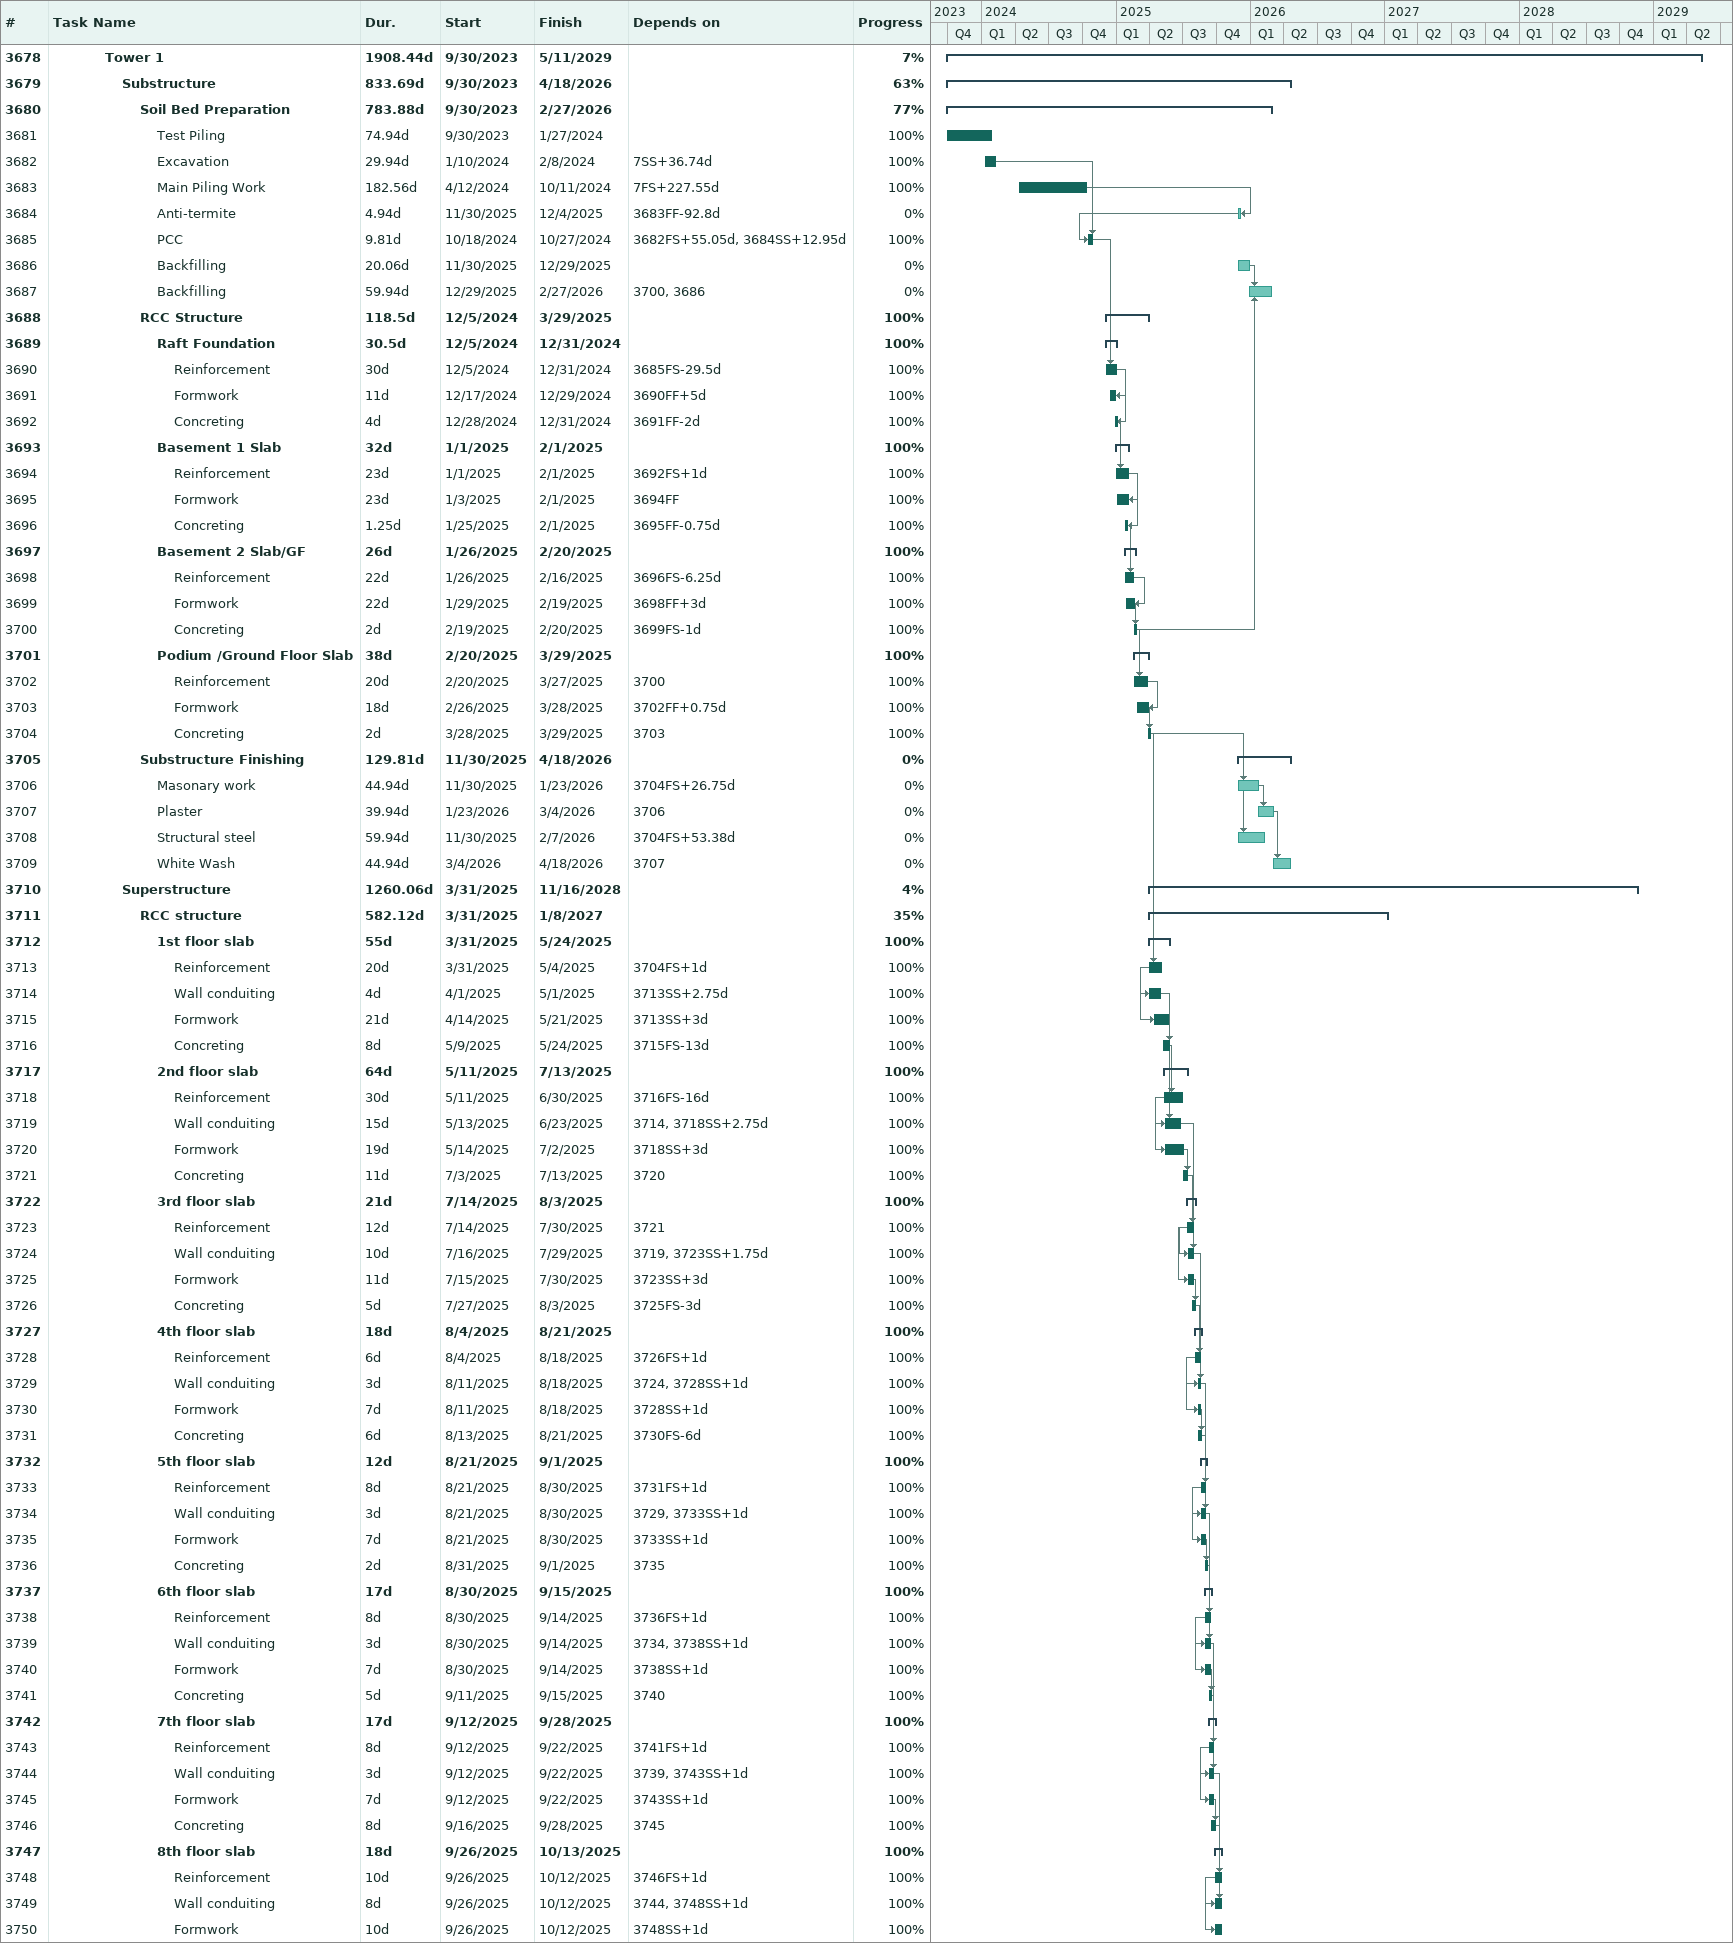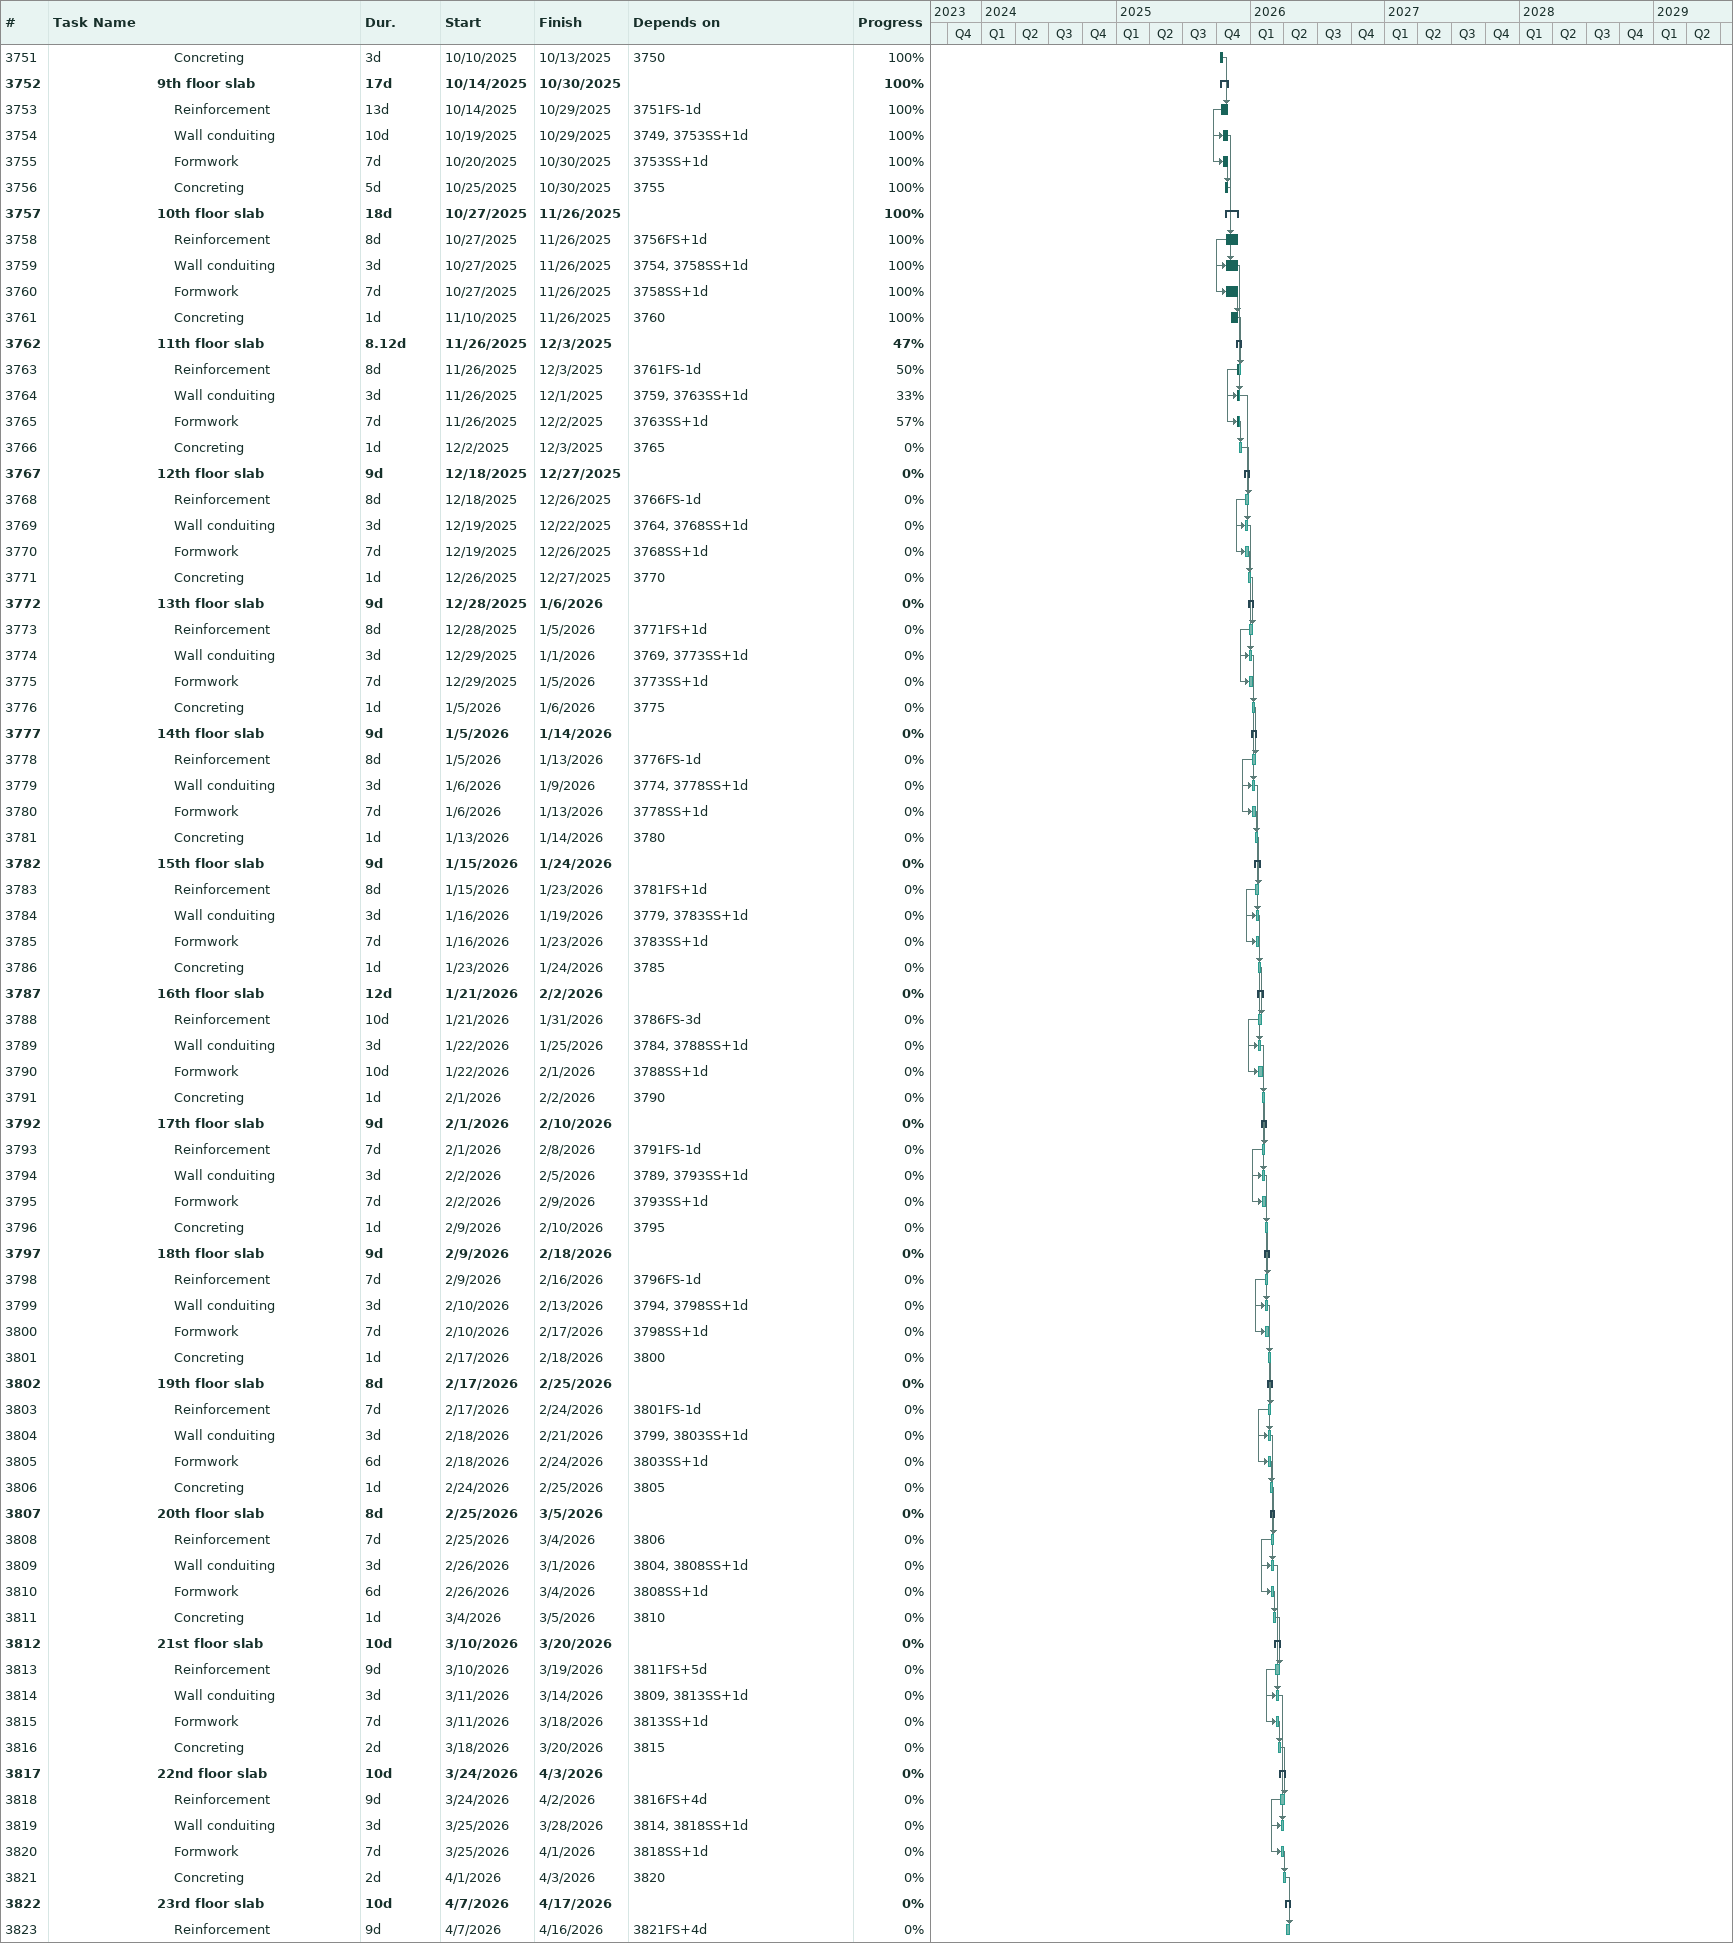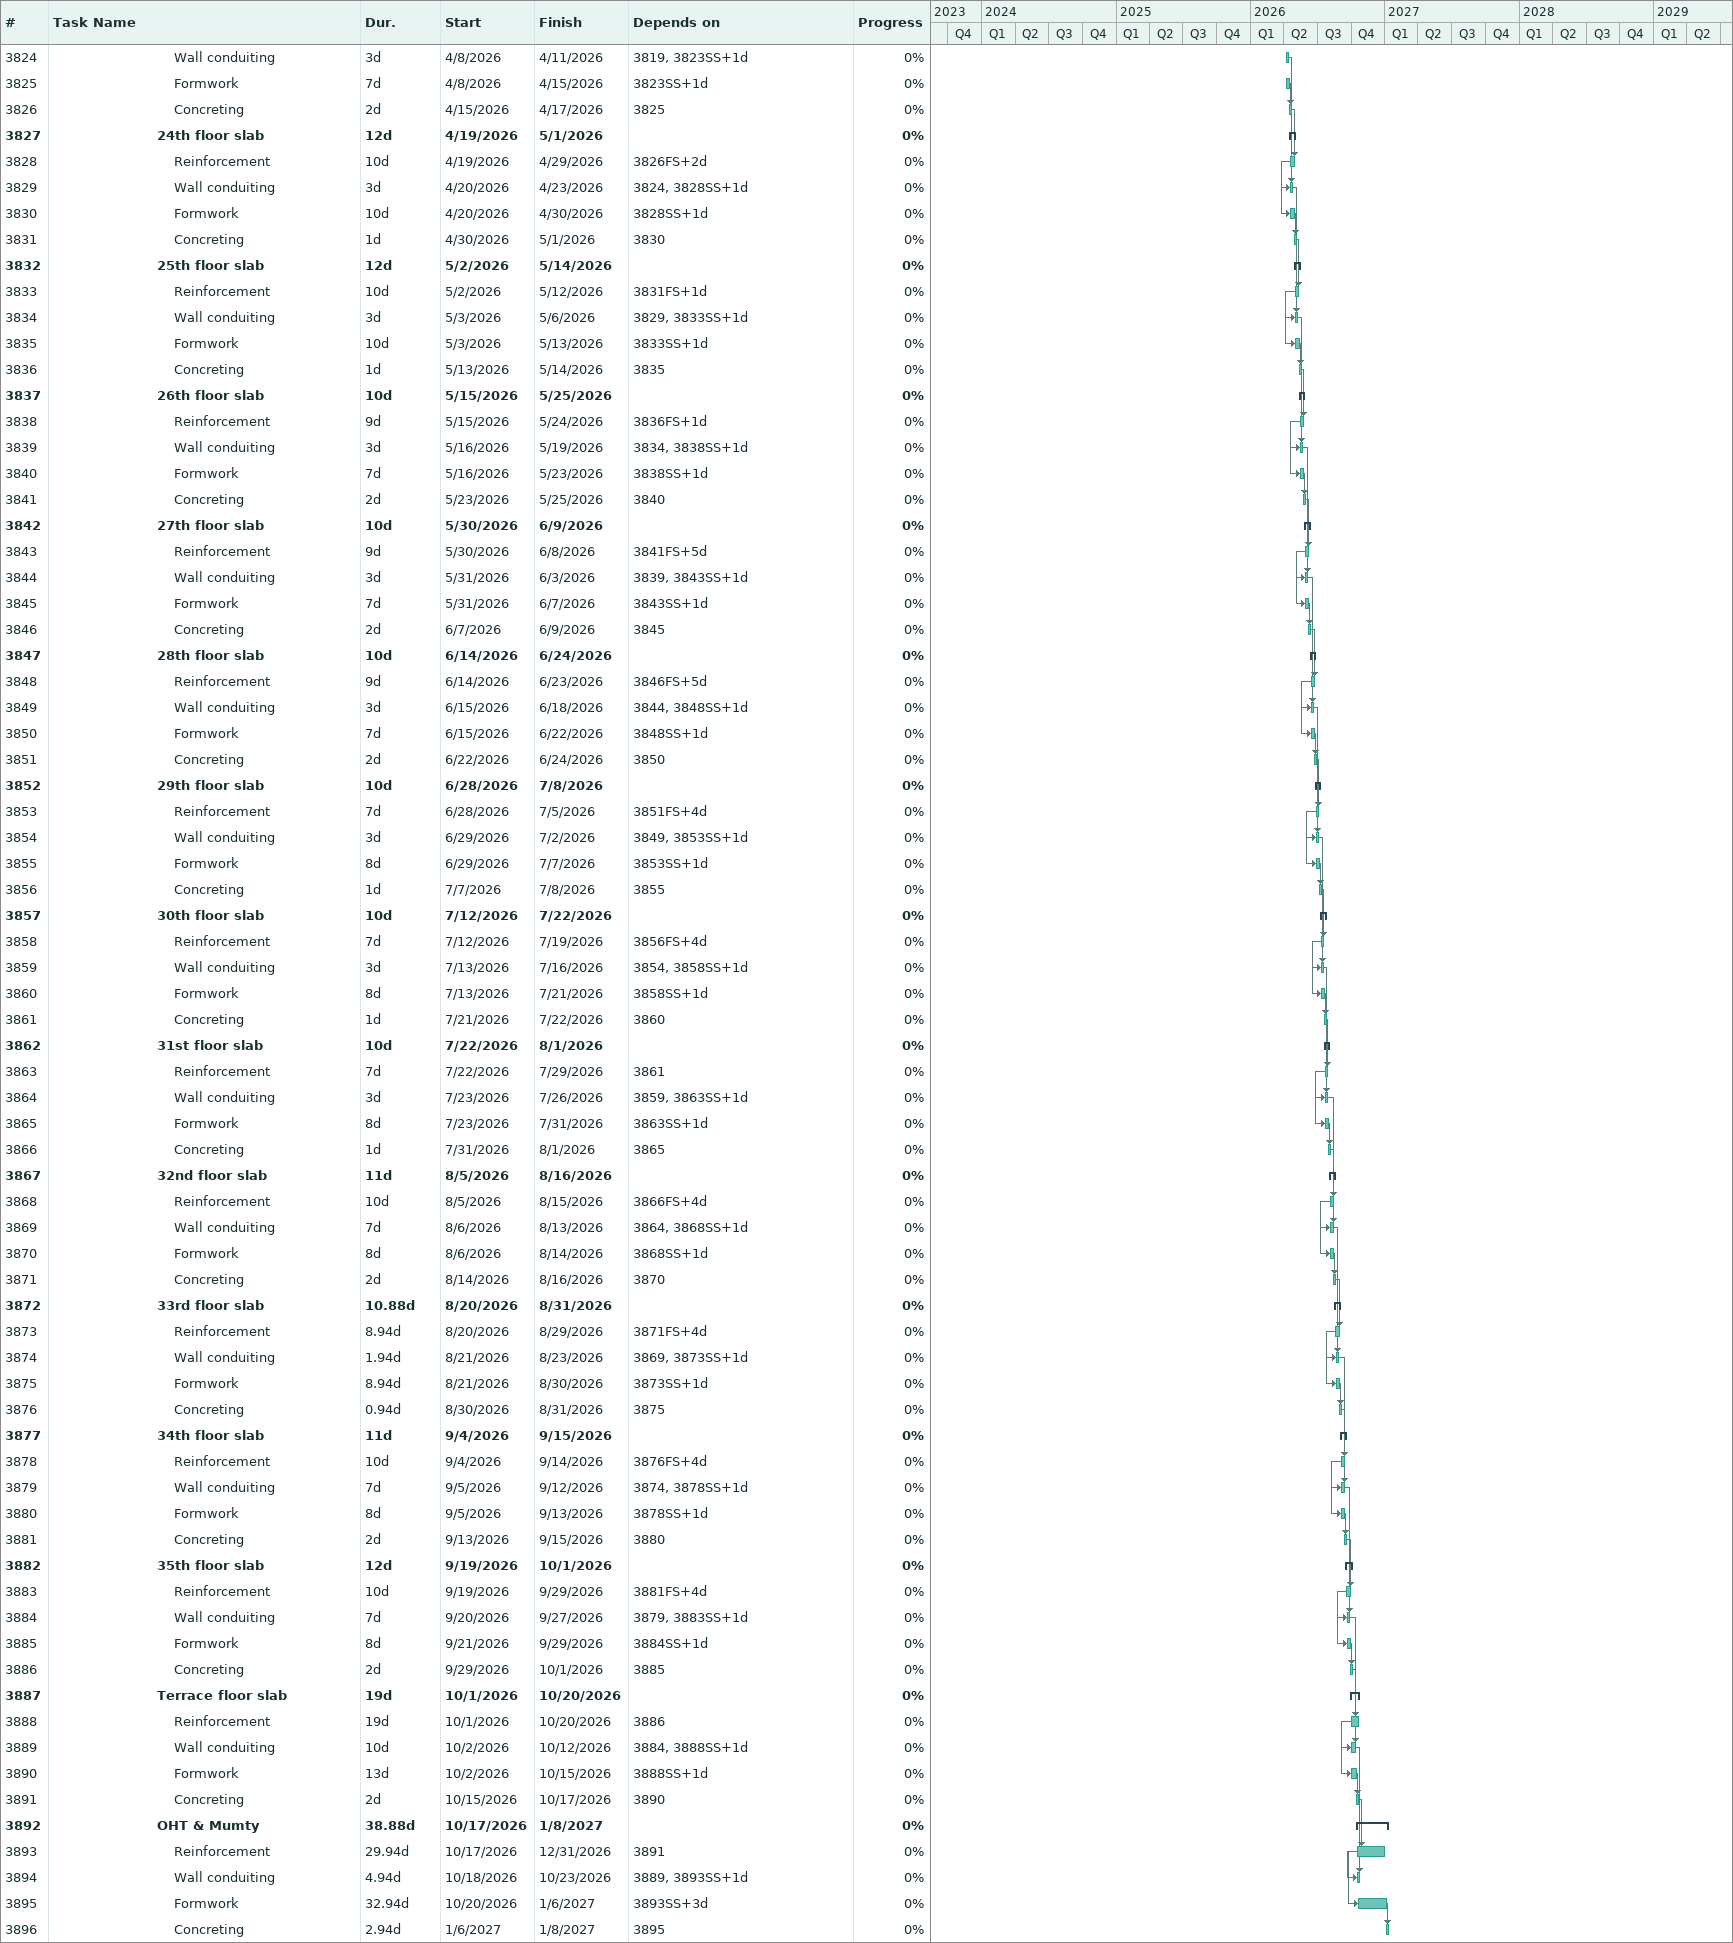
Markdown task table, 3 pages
| ID | Level | Task | Duration | Start | Finish | Predecessors | % complete |
|---|---|---|---|---|---|---|---|
| 3678 | 4 | **Tower 1** | 1908.44d | 2023-09-30 | 2029-05-11 |  | 7 |
| 3679 | 5 | **Substructure** | 833.69d | 2023-09-30 | 2026-04-18 |  | 63 |
| 3680 | 6 | **Soil Bed Preparation** | 783.88d | 2023-09-30 | 2026-02-27 |  | 77 |
| 3681 | 7 | Test Piling | 74.94d | 2023-09-30 | 2024-01-27 |  | 100 |
| 3682 | 7 | Excavation | 29.94d | 2024-01-10 | 2024-02-08 | 7SS+36.74d | 100 |
| 3683 | 7 | Main Piling Work | 182.56d | 2024-04-12 | 2024-10-11 | 7FS+227.55d | 100 |
| 3684 | 7 | Anti-termite | 4.94d | 2025-11-30 | 2025-12-04 | 3683FF-92.8d | 0 |
| 3685 | 7 | PCC | 9.81d | 2024-10-18 | 2024-10-27 | 3682FS+55.05d, 3684SS+12.95d | 100 |
| 3686 | 7 | Backfilling | 20.06d | 2025-11-30 | 2025-12-29 |  | 0 |
| 3687 | 7 | Backfilling | 59.94d | 2025-12-29 | 2026-02-27 | 3700, 3686 | 0 |
| 3688 | 6 | **RCC Structure** | 118.5d | 2024-12-05 | 2025-03-29 |  | 100 |
| 3689 | 7 | **Raft Foundation** | 30.5d | 2024-12-05 | 2024-12-31 |  | 100 |
| 3690 | 8 | Reinforcement | 30d | 2024-12-05 | 2024-12-31 | 3685FS-29.5d | 100 |
| 3691 | 8 | Formwork | 11d | 2024-12-17 | 2024-12-29 | 3690FF+5d | 100 |
| 3692 | 8 | Concreting | 4d | 2024-12-28 | 2024-12-31 | 3691FF-2d | 100 |
| 3693 | 7 | **Basement 1 Slab** | 32d | 2025-01-01 | 2025-02-01 |  | 100 |
| 3694 | 8 | Reinforcement | 23d | 2025-01-01 | 2025-02-01 | 3692FS+1d | 100 |
| 3695 | 8 | Formwork | 23d | 2025-01-03 | 2025-02-01 | 3694FF | 100 |
| 3696 | 8 | Concreting | 1.25d | 2025-01-25 | 2025-02-01 | 3695FF-0.75d | 100 |
| 3697 | 7 | **Basement 2 Slab/GF** | 26d | 2025-01-26 | 2025-02-20 |  | 100 |
| 3698 | 8 | Reinforcement | 22d | 2025-01-26 | 2025-02-16 | 3696FS-6.25d | 100 |
| 3699 | 8 | Formwork | 22d | 2025-01-29 | 2025-02-19 | 3698FF+3d | 100 |
| 3700 | 8 | Concreting | 2d | 2025-02-19 | 2025-02-20 | 3699FS-1d | 100 |
| 3701 | 7 | **Podium /Ground Floor Slab** | 38d | 2025-02-20 | 2025-03-29 |  | 100 |
| 3702 | 8 | Reinforcement | 20d | 2025-02-20 | 2025-03-27 | 3700 | 100 |
| 3703 | 8 | Formwork | 18d | 2025-02-26 | 2025-03-28 | 3702FF+0.75d | 100 |
| 3704 | 8 | Concreting | 2d | 2025-03-28 | 2025-03-29 | 3703 | 100 |
| 3705 | 6 | **Substructure Finishing** | 129.81d | 2025-11-30 | 2026-04-18 |  | 0 |
| 3706 | 7 | Masonary work | 44.94d | 2025-11-30 | 2026-01-23 | 3704FS+26.75d | 0 |
| 3707 | 7 | Plaster | 39.94d | 2026-01-23 | 2026-03-04 | 3706 | 0 |
| 3708 | 7 | Structural steel | 59.94d | 2025-11-30 | 2026-02-07 | 3704FS+53.38d | 0 |
| 3709 | 7 | White Wash | 44.94d | 2026-03-04 | 2026-04-18 | 3707 | 0 |
| 3710 | 5 | **Superstructure** | 1260.06d | 2025-03-31 | 2028-11-16 |  | 4 |
| 3711 | 6 | **RCC structure** | 582.12d | 2025-03-31 | 2027-01-08 |  | 35 |
| 3712 | 7 | **1st floor slab** | 55d | 2025-03-31 | 2025-05-24 |  | 100 |
| 3713 | 8 | Reinforcement | 20d | 2025-03-31 | 2025-05-04 | 3704FS+1d | 100 |
| 3714 | 8 | Wall conduiting | 4d | 2025-04-01 | 2025-05-01 | 3713SS+2.75d | 100 |
| 3715 | 8 | Formwork | 21d | 2025-04-14 | 2025-05-21 | 3713SS+3d | 100 |
| 3716 | 8 | Concreting | 8d | 2025-05-09 | 2025-05-24 | 3715FS-13d | 100 |
| 3717 | 7 | **2nd floor slab** | 64d | 2025-05-11 | 2025-07-13 |  | 100 |
| 3718 | 8 | Reinforcement | 30d | 2025-05-11 | 2025-06-30 | 3716FS-16d | 100 |
| 3719 | 8 | Wall conduiting | 15d | 2025-05-13 | 2025-06-23 | 3714, 3718SS+2.75d | 100 |
| 3720 | 8 | Formwork | 19d | 2025-05-14 | 2025-07-02 | 3718SS+3d | 100 |
| 3721 | 8 | Concreting | 11d | 2025-07-03 | 2025-07-13 | 3720 | 100 |
| 3722 | 7 | **3rd floor slab** | 21d | 2025-07-14 | 2025-08-03 |  | 100 |
| 3723 | 8 | Reinforcement | 12d | 2025-07-14 | 2025-07-30 | 3721 | 100 |
| 3724 | 8 | Wall conduiting | 10d | 2025-07-16 | 2025-07-29 | 3719, 3723SS+1.75d | 100 |
| 3725 | 8 | Formwork | 11d | 2025-07-15 | 2025-07-30 | 3723SS+3d | 100 |
| 3726 | 8 | Concreting | 5d | 2025-07-27 | 2025-08-03 | 3725FS-3d | 100 |
| 3727 | 7 | **4th floor slab** | 18d | 2025-08-04 | 2025-08-21 |  | 100 |
| 3728 | 8 | Reinforcement | 6d | 2025-08-04 | 2025-08-18 | 3726FS+1d | 100 |
| 3729 | 8 | Wall conduiting | 3d | 2025-08-11 | 2025-08-18 | 3724, 3728SS+1d | 100 |
| 3730 | 8 | Formwork | 7d | 2025-08-11 | 2025-08-18 | 3728SS+1d | 100 |
| 3731 | 8 | Concreting | 6d | 2025-08-13 | 2025-08-21 | 3730FS-6d | 100 |
| 3732 | 7 | **5th floor slab** | 12d | 2025-08-21 | 2025-09-01 |  | 100 |
| 3733 | 8 | Reinforcement | 8d | 2025-08-21 | 2025-08-30 | 3731FS+1d | 100 |
| 3734 | 8 | Wall conduiting | 3d | 2025-08-21 | 2025-08-30 | 3729, 3733SS+1d | 100 |
| 3735 | 8 | Formwork | 7d | 2025-08-21 | 2025-08-30 | 3733SS+1d | 100 |
| 3736 | 8 | Concreting | 2d | 2025-08-31 | 2025-09-01 | 3735 | 100 |
| 3737 | 7 | **6th floor slab** | 17d | 2025-08-30 | 2025-09-15 |  | 100 |
| 3738 | 8 | Reinforcement | 8d | 2025-08-30 | 2025-09-14 | 3736FS+1d | 100 |
| 3739 | 8 | Wall conduiting | 3d | 2025-08-30 | 2025-09-14 | 3734, 3738SS+1d | 100 |
| 3740 | 8 | Formwork | 7d | 2025-08-30 | 2025-09-14 | 3738SS+1d | 100 |
| 3741 | 8 | Concreting | 5d | 2025-09-11 | 2025-09-15 | 3740 | 100 |
| 3742 | 7 | **7th floor slab** | 17d | 2025-09-12 | 2025-09-28 |  | 100 |
| 3743 | 8 | Reinforcement | 8d | 2025-09-12 | 2025-09-22 | 3741FS+1d | 100 |
| 3744 | 8 | Wall conduiting | 3d | 2025-09-12 | 2025-09-22 | 3739, 3743SS+1d | 100 |
| 3745 | 8 | Formwork | 7d | 2025-09-12 | 2025-09-22 | 3743SS+1d | 100 |
| 3746 | 8 | Concreting | 8d | 2025-09-16 | 2025-09-28 | 3745 | 100 |
| 3747 | 7 | **8th floor slab** | 18d | 2025-09-26 | 2025-10-13 |  | 100 |
| 3748 | 8 | Reinforcement | 10d | 2025-09-26 | 2025-10-12 | 3746FS+1d | 100 |
| 3749 | 8 | Wall conduiting | 8d | 2025-09-26 | 2025-10-12 | 3744, 3748SS+1d | 100 |
| 3750 | 8 | Formwork | 10d | 2025-09-26 | 2025-10-12 | 3748SS+1d | 100 |
| 3751 | 8 | Concreting | 3d | 2025-10-10 | 2025-10-13 | 3750 | 100 |
| 3752 | 7 | **9th floor slab** | 17d | 2025-10-14 | 2025-10-30 |  | 100 |
| 3753 | 8 | Reinforcement | 13d | 2025-10-14 | 2025-10-29 | 3751FS-1d | 100 |
| 3754 | 8 | Wall conduiting | 10d | 2025-10-19 | 2025-10-29 | 3749, 3753SS+1d | 100 |
| 3755 | 8 | Formwork | 7d | 2025-10-20 | 2025-10-30 | 3753SS+1d | 100 |
| 3756 | 8 | Concreting | 5d | 2025-10-25 | 2025-10-30 | 3755 | 100 |
| 3757 | 7 | **10th floor slab** | 18d | 2025-10-27 | 2025-11-26 |  | 100 |
| 3758 | 8 | Reinforcement | 8d | 2025-10-27 | 2025-11-26 | 3756FS+1d | 100 |
| 3759 | 8 | Wall conduiting | 3d | 2025-10-27 | 2025-11-26 | 3754, 3758SS+1d | 100 |
| 3760 | 8 | Formwork | 7d | 2025-10-27 | 2025-11-26 | 3758SS+1d | 100 |
| 3761 | 8 | Concreting | 1d | 2025-11-10 | 2025-11-26 | 3760 | 100 |
| 3762 | 7 | **11th floor slab** | 8.12d | 2025-11-26 | 2025-12-03 |  | 47 |
| 3763 | 8 | Reinforcement | 8d | 2025-11-26 | 2025-12-03 | 3761FS-1d | 50 |
| 3764 | 8 | Wall conduiting | 3d | 2025-11-26 | 2025-12-01 | 3759, 3763SS+1d | 33 |
| 3765 | 8 | Formwork | 7d | 2025-11-26 | 2025-12-02 | 3763SS+1d | 57 |
| 3766 | 8 | Concreting | 1d | 2025-12-02 | 2025-12-03 | 3765 | 0 |
| 3767 | 7 | **12th floor slab** | 9d | 2025-12-18 | 2025-12-27 |  | 0 |
| 3768 | 8 | Reinforcement | 8d | 2025-12-18 | 2025-12-26 | 3766FS-1d | 0 |
| 3769 | 8 | Wall conduiting | 3d | 2025-12-19 | 2025-12-22 | 3764, 3768SS+1d | 0 |
| 3770 | 8 | Formwork | 7d | 2025-12-19 | 2025-12-26 | 3768SS+1d | 0 |
| 3771 | 8 | Concreting | 1d | 2025-12-26 | 2025-12-27 | 3770 | 0 |
| 3772 | 7 | **13th floor slab** | 9d | 2025-12-28 | 2026-01-06 |  | 0 |
| 3773 | 8 | Reinforcement | 8d | 2025-12-28 | 2026-01-05 | 3771FS+1d | 0 |
| 3774 | 8 | Wall conduiting | 3d | 2025-12-29 | 2026-01-01 | 3769, 3773SS+1d | 0 |
| 3775 | 8 | Formwork | 7d | 2025-12-29 | 2026-01-05 | 3773SS+1d | 0 |
| 3776 | 8 | Concreting | 1d | 2026-01-05 | 2026-01-06 | 3775 | 0 |
| 3777 | 7 | **14th floor slab** | 9d | 2026-01-05 | 2026-01-14 |  | 0 |
| 3778 | 8 | Reinforcement | 8d | 2026-01-05 | 2026-01-13 | 3776FS-1d | 0 |
| 3779 | 8 | Wall conduiting | 3d | 2026-01-06 | 2026-01-09 | 3774, 3778SS+1d | 0 |
| 3780 | 8 | Formwork | 7d | 2026-01-06 | 2026-01-13 | 3778SS+1d | 0 |
| 3781 | 8 | Concreting | 1d | 2026-01-13 | 2026-01-14 | 3780 | 0 |
| 3782 | 7 | **15th floor slab** | 9d | 2026-01-15 | 2026-01-24 |  | 0 |
| 3783 | 8 | Reinforcement | 8d | 2026-01-15 | 2026-01-23 | 3781FS+1d | 0 |
| 3784 | 8 | Wall conduiting | 3d | 2026-01-16 | 2026-01-19 | 3779, 3783SS+1d | 0 |
| 3785 | 8 | Formwork | 7d | 2026-01-16 | 2026-01-23 | 3783SS+1d | 0 |
| 3786 | 8 | Concreting | 1d | 2026-01-23 | 2026-01-24 | 3785 | 0 |
| 3787 | 7 | **16th floor slab** | 12d | 2026-01-21 | 2026-02-02 |  | 0 |
| 3788 | 8 | Reinforcement | 10d | 2026-01-21 | 2026-01-31 | 3786FS-3d | 0 |
| 3789 | 8 | Wall conduiting | 3d | 2026-01-22 | 2026-01-25 | 3784, 3788SS+1d | 0 |
| 3790 | 8 | Formwork | 10d | 2026-01-22 | 2026-02-01 | 3788SS+1d | 0 |
| 3791 | 8 | Concreting | 1d | 2026-02-01 | 2026-02-02 | 3790 | 0 |
| 3792 | 7 | **17th floor slab** | 9d | 2026-02-01 | 2026-02-10 |  | 0 |
| 3793 | 8 | Reinforcement | 7d | 2026-02-01 | 2026-02-08 | 3791FS-1d | 0 |
| 3794 | 8 | Wall conduiting | 3d | 2026-02-02 | 2026-02-05 | 3789, 3793SS+1d | 0 |
| 3795 | 8 | Formwork | 7d | 2026-02-02 | 2026-02-09 | 3793SS+1d | 0 |
| 3796 | 8 | Concreting | 1d | 2026-02-09 | 2026-02-10 | 3795 | 0 |
| 3797 | 7 | **18th floor slab** | 9d | 2026-02-09 | 2026-02-18 |  | 0 |
| 3798 | 8 | Reinforcement | 7d | 2026-02-09 | 2026-02-16 | 3796FS-1d | 0 |
| 3799 | 8 | Wall conduiting | 3d | 2026-02-10 | 2026-02-13 | 3794, 3798SS+1d | 0 |
| 3800 | 8 | Formwork | 7d | 2026-02-10 | 2026-02-17 | 3798SS+1d | 0 |
| 3801 | 8 | Concreting | 1d | 2026-02-17 | 2026-02-18 | 3800 | 0 |
| 3802 | 7 | **19th floor slab** | 8d | 2026-02-17 | 2026-02-25 |  | 0 |
| 3803 | 8 | Reinforcement | 7d | 2026-02-17 | 2026-02-24 | 3801FS-1d | 0 |
| 3804 | 8 | Wall conduiting | 3d | 2026-02-18 | 2026-02-21 | 3799, 3803SS+1d | 0 |
| 3805 | 8 | Formwork | 6d | 2026-02-18 | 2026-02-24 | 3803SS+1d | 0 |
| 3806 | 8 | Concreting | 1d | 2026-02-24 | 2026-02-25 | 3805 | 0 |
| 3807 | 7 | **20th floor slab** | 8d | 2026-02-25 | 2026-03-05 |  | 0 |
| 3808 | 8 | Reinforcement | 7d | 2026-02-25 | 2026-03-04 | 3806 | 0 |
| 3809 | 8 | Wall conduiting | 3d | 2026-02-26 | 2026-03-01 | 3804, 3808SS+1d | 0 |
| 3810 | 8 | Formwork | 6d | 2026-02-26 | 2026-03-04 | 3808SS+1d | 0 |
| 3811 | 8 | Concreting | 1d | 2026-03-04 | 2026-03-05 | 3810 | 0 |
| 3812 | 7 | **21st floor slab** | 10d | 2026-03-10 | 2026-03-20 |  | 0 |
| 3813 | 8 | Reinforcement | 9d | 2026-03-10 | 2026-03-19 | 3811FS+5d | 0 |
| 3814 | 8 | Wall conduiting | 3d | 2026-03-11 | 2026-03-14 | 3809, 3813SS+1d | 0 |
| 3815 | 8 | Formwork | 7d | 2026-03-11 | 2026-03-18 | 3813SS+1d | 0 |
| 3816 | 8 | Concreting | 2d | 2026-03-18 | 2026-03-20 | 3815 | 0 |
| 3817 | 7 | **22nd floor slab** | 10d | 2026-03-24 | 2026-04-03 |  | 0 |
| 3818 | 8 | Reinforcement | 9d | 2026-03-24 | 2026-04-02 | 3816FS+4d | 0 |
| 3819 | 8 | Wall conduiting | 3d | 2026-03-25 | 2026-03-28 | 3814, 3818SS+1d | 0 |
| 3820 | 8 | Formwork | 7d | 2026-03-25 | 2026-04-01 | 3818SS+1d | 0 |
| 3821 | 8 | Concreting | 2d | 2026-04-01 | 2026-04-03 | 3820 | 0 |
| 3822 | 7 | **23rd floor slab** | 10d | 2026-04-07 | 2026-04-17 |  | 0 |
| 3823 | 8 | Reinforcement | 9d | 2026-04-07 | 2026-04-16 | 3821FS+4d | 0 |
| 3824 | 8 | Wall conduiting | 3d | 2026-04-08 | 2026-04-11 | 3819, 3823SS+1d | 0 |
| 3825 | 8 | Formwork | 7d | 2026-04-08 | 2026-04-15 | 3823SS+1d | 0 |
| 3826 | 8 | Concreting | 2d | 2026-04-15 | 2026-04-17 | 3825 | 0 |
| 3827 | 7 | **24th floor slab** | 12d | 2026-04-19 | 2026-05-01 |  | 0 |
| 3828 | 8 | Reinforcement | 10d | 2026-04-19 | 2026-04-29 | 3826FS+2d | 0 |
| 3829 | 8 | Wall conduiting | 3d | 2026-04-20 | 2026-04-23 | 3824, 3828SS+1d | 0 |
| 3830 | 8 | Formwork | 10d | 2026-04-20 | 2026-04-30 | 3828SS+1d | 0 |
| 3831 | 8 | Concreting | 1d | 2026-04-30 | 2026-05-01 | 3830 | 0 |
| 3832 | 7 | **25th floor slab** | 12d | 2026-05-02 | 2026-05-14 |  | 0 |
| 3833 | 8 | Reinforcement | 10d | 2026-05-02 | 2026-05-12 | 3831FS+1d | 0 |
| 3834 | 8 | Wall conduiting | 3d | 2026-05-03 | 2026-05-06 | 3829, 3833SS+1d | 0 |
| 3835 | 8 | Formwork | 10d | 2026-05-03 | 2026-05-13 | 3833SS+1d | 0 |
| 3836 | 8 | Concreting | 1d | 2026-05-13 | 2026-05-14 | 3835 | 0 |
| 3837 | 7 | **26th floor slab** | 10d | 2026-05-15 | 2026-05-25 |  | 0 |
| 3838 | 8 | Reinforcement | 9d | 2026-05-15 | 2026-05-24 | 3836FS+1d | 0 |
| 3839 | 8 | Wall conduiting | 3d | 2026-05-16 | 2026-05-19 | 3834, 3838SS+1d | 0 |
| 3840 | 8 | Formwork | 7d | 2026-05-16 | 2026-05-23 | 3838SS+1d | 0 |
| 3841 | 8 | Concreting | 2d | 2026-05-23 | 2026-05-25 | 3840 | 0 |
| 3842 | 7 | **27th floor slab** | 10d | 2026-05-30 | 2026-06-09 |  | 0 |
| 3843 | 8 | Reinforcement | 9d | 2026-05-30 | 2026-06-08 | 3841FS+5d | 0 |
| 3844 | 8 | Wall conduiting | 3d | 2026-05-31 | 2026-06-03 | 3839, 3843SS+1d | 0 |
| 3845 | 8 | Formwork | 7d | 2026-05-31 | 2026-06-07 | 3843SS+1d | 0 |
| 3846 | 8 | Concreting | 2d | 2026-06-07 | 2026-06-09 | 3845 | 0 |
| 3847 | 7 | **28th floor slab** | 10d | 2026-06-14 | 2026-06-24 |  | 0 |
| 3848 | 8 | Reinforcement | 9d | 2026-06-14 | 2026-06-23 | 3846FS+5d | 0 |
| 3849 | 8 | Wall conduiting | 3d | 2026-06-15 | 2026-06-18 | 3844, 3848SS+1d | 0 |
| 3850 | 8 | Formwork | 7d | 2026-06-15 | 2026-06-22 | 3848SS+1d | 0 |
| 3851 | 8 | Concreting | 2d | 2026-06-22 | 2026-06-24 | 3850 | 0 |
| 3852 | 7 | **29th floor slab** | 10d | 2026-06-28 | 2026-07-08 |  | 0 |
| 3853 | 8 | Reinforcement | 7d | 2026-06-28 | 2026-07-05 | 3851FS+4d | 0 |
| 3854 | 8 | Wall conduiting | 3d | 2026-06-29 | 2026-07-02 | 3849, 3853SS+1d | 0 |
| 3855 | 8 | Formwork | 8d | 2026-06-29 | 2026-07-07 | 3853SS+1d | 0 |
| 3856 | 8 | Concreting | 1d | 2026-07-07 | 2026-07-08 | 3855 | 0 |
| 3857 | 7 | **30th floor slab** | 10d | 2026-07-12 | 2026-07-22 |  | 0 |
| 3858 | 8 | Reinforcement | 7d | 2026-07-12 | 2026-07-19 | 3856FS+4d | 0 |
| 3859 | 8 | Wall conduiting | 3d | 2026-07-13 | 2026-07-16 | 3854, 3858SS+1d | 0 |
| 3860 | 8 | Formwork | 8d | 2026-07-13 | 2026-07-21 | 3858SS+1d | 0 |
| 3861 | 8 | Concreting | 1d | 2026-07-21 | 2026-07-22 | 3860 | 0 |
| 3862 | 7 | **31st floor slab** | 10d | 2026-07-22 | 2026-08-01 |  | 0 |
| 3863 | 8 | Reinforcement | 7d | 2026-07-22 | 2026-07-29 | 3861 | 0 |
| 3864 | 8 | Wall conduiting | 3d | 2026-07-23 | 2026-07-26 | 3859, 3863SS+1d | 0 |
| 3865 | 8 | Formwork | 8d | 2026-07-23 | 2026-07-31 | 3863SS+1d | 0 |
| 3866 | 8 | Concreting | 1d | 2026-07-31 | 2026-08-01 | 3865 | 0 |
| 3867 | 7 | **32nd floor slab** | 11d | 2026-08-05 | 2026-08-16 |  | 0 |
| 3868 | 8 | Reinforcement | 10d | 2026-08-05 | 2026-08-15 | 3866FS+4d | 0 |
| 3869 | 8 | Wall conduiting | 7d | 2026-08-06 | 2026-08-13 | 3864, 3868SS+1d | 0 |
| 3870 | 8 | Formwork | 8d | 2026-08-06 | 2026-08-14 | 3868SS+1d | 0 |
| 3871 | 8 | Concreting | 2d | 2026-08-14 | 2026-08-16 | 3870 | 0 |
| 3872 | 7 | **33rd floor slab** | 10.88d | 2026-08-20 | 2026-08-31 |  | 0 |
| 3873 | 8 | Reinforcement | 8.94d | 2026-08-20 | 2026-08-29 | 3871FS+4d | 0 |
| 3874 | 8 | Wall conduiting | 1.94d | 2026-08-21 | 2026-08-23 | 3869, 3873SS+1d | 0 |
| 3875 | 8 | Formwork | 8.94d | 2026-08-21 | 2026-08-30 | 3873SS+1d | 0 |
| 3876 | 8 | Concreting | 0.94d | 2026-08-30 | 2026-08-31 | 3875 | 0 |
| 3877 | 7 | **34th floor slab** | 11d | 2026-09-04 | 2026-09-15 |  | 0 |
| 3878 | 8 | Reinforcement | 10d | 2026-09-04 | 2026-09-14 | 3876FS+4d | 0 |
| 3879 | 8 | Wall conduiting | 7d | 2026-09-05 | 2026-09-12 | 3874, 3878SS+1d | 0 |
| 3880 | 8 | Formwork | 8d | 2026-09-05 | 2026-09-13 | 3878SS+1d | 0 |
| 3881 | 8 | Concreting | 2d | 2026-09-13 | 2026-09-15 | 3880 | 0 |
| 3882 | 7 | **35th floor slab** | 12d | 2026-09-19 | 2026-10-01 |  | 0 |
| 3883 | 8 | Reinforcement | 10d | 2026-09-19 | 2026-09-29 | 3881FS+4d | 0 |
| 3884 | 8 | Wall conduiting | 7d | 2026-09-20 | 2026-09-27 | 3879, 3883SS+1d | 0 |
| 3885 | 8 | Formwork | 8d | 2026-09-21 | 2026-09-29 | 3884SS+1d | 0 |
| 3886 | 8 | Concreting | 2d | 2026-09-29 | 2026-10-01 | 3885 | 0 |
| 3887 | 7 | **Terrace floor slab** | 19d | 2026-10-01 | 2026-10-20 |  | 0 |
| 3888 | 8 | Reinforcement | 19d | 2026-10-01 | 2026-10-20 | 3886 | 0 |
| 3889 | 8 | Wall conduiting | 10d | 2026-10-02 | 2026-10-12 | 3884, 3888SS+1d | 0 |
| 3890 | 8 | Formwork | 13d | 2026-10-02 | 2026-10-15 | 3888SS+1d | 0 |
| 3891 | 8 | Concreting | 2d | 2026-10-15 | 2026-10-17 | 3890 | 0 |
| 3892 | 7 | **OHT & Mumty** | 38.88d | 2026-10-17 | 2027-01-08 |  | 0 |
| 3893 | 8 | Reinforcement | 29.94d | 2026-10-17 | 2026-12-31 | 3891 | 0 |
| 3894 | 8 | Wall conduiting | 4.94d | 2026-10-18 | 2026-10-23 | 3889, 3893SS+1d | 0 |
| 3895 | 8 | Formwork | 32.94d | 2026-10-20 | 2027-01-06 | 3893SS+3d | 0 |
| 3896 | 8 | Concreting | 2.94d | 2027-01-06 | 2027-01-08 | 3895 | 0 |
